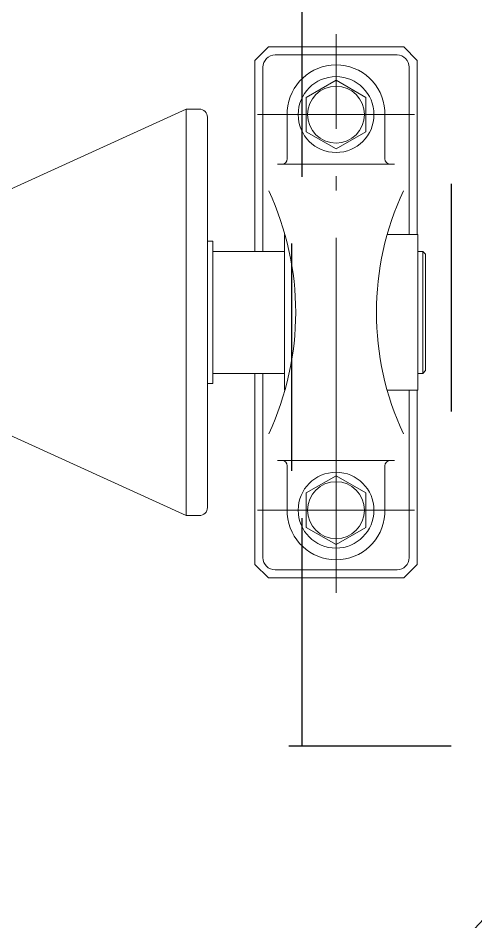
# Model space of a CAD drawing. Header units: millimetres. Extents: x 4969 to 37601, y -771 to 6478.
# Drawn here: x 9550.1 to 9719.1, y 3640.7 to 3974.2 of the extents above; entities that cross this region are included whole.
import ezdxf

# ---------------------------------------------------------------- set-up
doc = ezdxf.new("R2010")
doc.units = ezdxf.units.MM
doc.header["$LTSCALE"] = 7
doc.header["$MEASUREMENT"] = 0
doc.linetypes.add('FC0300M0001$0$CENTER', pattern=[18.25, 12.5, -2.5, 0.75, -2.5])
doc.linetypes.add('REMOTE_CONTROLBOX$0$ACAD_ISO03W100', pattern=[30, 12, -18])
doc.layers.get('0').update_dxf_attribs({"linetype": 'CONTINUOUS'})
doc.layers.add('FC0300M0001$0$1', color=7, linetype='CONTINUOUS', lineweight=15)
doc.layers.add('FC0300M0001$0$2', color=3, linetype='FC0300M0001$0$CENTER', lineweight=5)
doc.styles.get("Standard").update_dxf_attribs({"font": 'ISOCP'})
doc.dimstyles.new('PS-20', dxfattribs={"dimscale": 20, "dimtxt": 3.2, "dimasz": 2.5, "dimexe": 2, "dimexo": 2.5, "dimgap": 2, "dimtad": 1, "dimtoh": 1, "dimrnd": 0.05, "dimzin": 12, "dimdsep": 46, "dimtxsty": 'Standard', "dimcen": 0, "dimclrt": 2, "dimazin": 3, "dimtfac": 1, "dimtofl": 0, "dimtmove": 0, "dimatfit": 3, "dimfxl": 0, "dimtolj": 1, "dimtzin": 0, "dimarcsym": 0})

# ---------------------------------------------------------------- blocks, each defined once
blk = doc.blocks.new('A$C3FE10212')
at = {"layer": 'FC0300M0001$0$1'}
for p, q in [((-300, 171), (-305, 166)), ((-250, 171), (-300, 171)), ((-250, 171), (-245, 166)), ((-252.5, 168), (-297.5, 168)), ((-305, 166), (-305, 101.75)), ((-302, 163.5), (-302, 101.75)), ((-248, 95.5), (-248, 163.5)), ((-245, 95.5), (-245, 166)), ((-293, 147.5), (-293, 129.67)), ((-257, 147.5), (-257, 129.67)), ((-296.6, 127.67), (-295, 127.67)), ((-253.4, 127.67), (-296.6, 127.67)), ((-255, 127.67), (-253.4, 127.67)), ((-293.89, 101.75), (-305.2, 101.75)), ((-305.2, 101.75), (-305.2, 73)), ((-256, 73), (-256, 101.75)), ((-307, 95.5), (-308, 94.5)), ((-308, 51.5), (-308, 94.5)), ((-307, 95.5), (-307, 50.5)), ((-305.2, 44.25), (-305.2, 73)), ((-256, 73), (-256, 44.25)), ((-307, 50.5), (-308, 51.5)), ((-248, 50.5), (-248, -17.5)), ((-245, 50.5), (-245, -20)), ((-293.89, 44.25), (-305.2, 44.25)), ((-305, -20), (-305, 44.25)), ((-302, -17.5), (-302, 44.25)), ((-296.6, 18.33), (-295, 18.33)), ((-253.4, 18.33), (-296.6, 18.33)), ((-255, 18.33), (-253.4, 18.33)), ((-293, -1.5), (-293, 16.33)), ((-257, -1.5), (-257, 16.33)), ((-305, -20), (-300, -25)), ((-245, -20), (-250, -25)), ((-252.5, -22), (-297.5, -22)), ((-250, -25), (-300, -25))]:
    blk.add_line(p, q, dxfattribs=at)
at = {"layer": 'FC0300M0001$0$1', "ltscale": 10}
for p, q in [((-224.5, 148), (-219.65, 148)), ((-142.66, 112.9), (-219.65, 148)), ((-219.65, 148), (-219.65, -2)), ((-227.5, 145), (-227.5, 1)), ((-227.5, 99.25), (-229.45, 99.25)), ((-229.45, 46.75), (-229.45, 99.25)), ((-307, 95.5), (-305.2, 95.5)), ((-256, 95.5), (-229.45, 95.5)), ((-307, 50.5), (-305.2, 50.5)), ((-256, 50.5), (-229.45, 50.5)), ((-227.5, 46.75), (-229.45, 46.75)), ((-142.66, 33.1), (-219.65, -2)), ((-219.65, -2), (-224.5, -2))]:
    blk.add_line(p, q, dxfattribs=at)
at = {"layer": 'FC0300M0001$0$1'}
for points in [[(-264, 139.65), (-275, 133.3), (-286, 139.65), (-286, 152.35), (-275, 158.7), (-264, 152.35)], [(-264, -6.35), (-275, -12.7), (-286, -6.35), (-286, 6.35), (-275, 12.7), (-264, 6.35)]]:
    blk.add_lwpolyline(points, close=True, dxfattribs=at)
for centre, radius in [((-275, 146), 14), ((-275, 146), 10.5), ((-275, 0), 14), ((-275, 0), 10.5)]:
    blk.add_circle(centre, radius, dxfattribs=at)
for centre, radius, start, end in [((-297.5, 163.5), 4.5, 90, 180), ((-252.5, 163.5), 4.5, 0, 90), ((-275, 146.29), 18.04, 3.8366, 176.1634), ((-295, 129.67), 2, 270, 0), ((-255, 129.67), 2, 180, 270), ((-395.91, 73), 106, 335, 25), ((-154.09, 73), 106, 155, 205), ((-295, 16.33), 2, 0, 90), ((-255, 16.33), 2, 90, 180), ((-275, -0.29), 18.04, 183.8366, 356.1634), ((-297.5, -17.5), 4.5, 180, 270), ((-252.5, -17.5), 4.5, 270, 0)]:
    blk.add_arc(centre, radius, start, end, dxfattribs=at)
at = {"layer": 'FC0300M0001$0$1', "ltscale": 10}
for centre, start, end in [((-224.5, 145), 90, 180), ((-224.5, 1), 180, 270)]:
    blk.add_arc(centre, 3, start, end, dxfattribs=at)
at = {"layer": 'FC0300M0001$0$2'}
for p, q in [((-275, 13), (-275, 175.63)), ((-246, 146), (-304, 146)), ((-275, -30.55), (-275, 73)), ((-246, 0), (-304, 0))]:
    blk.add_line(p, q, dxfattribs=at)

msp = doc.modelspace()

# ---------------------------------------------------------------- linework, layer by layer
at = {"color": 6, "linetype": 'REMOTE_CONTROLBOX$0$ACAD_ISO03W100'}
for p, q in [((9650.962, 4941.094, -0.01), (9650.962, 3705.613, -0.01)), ((9229.962, 3705.613, -0.01), (9709.962, 3705.613, -0.01))]:
    msp.add_line(p, q, dxfattribs=at)
at = {"color": 6, "linetype": 'REMOTE_CONTROLBOX$0$ACAD_ISO03W100', "elevation": -0.01}
for points in [[(9709.962, 4963.055), (9709.962, 3705.613)], [(9654.962, 3705.613), (9654.962, 4942.48)]]:
    msp.add_lwpolyline(points, dxfattribs=at)

# ---------------------------------------------------------------- block references
at = {"xscale": -1}
msp.add_blockref('A$C3FE10212', (9392.462, 3792.613, -0.01), dxfattribs=at)

# ---------------------------------------------------------------- leaders
at = {"annotation_type": 0, "has_hookline": 1, "hookline_direction": 0, "text_width": 970.506}
msp.add_leader([(9583.55, 3493.032, -0.01), (10121.435, 4071.076, -0.01), (10171.435, 4071.076, -0.01)], dimstyle='PS-20', dxfattribs=at)

doc.saveas('drawing.dxf')
